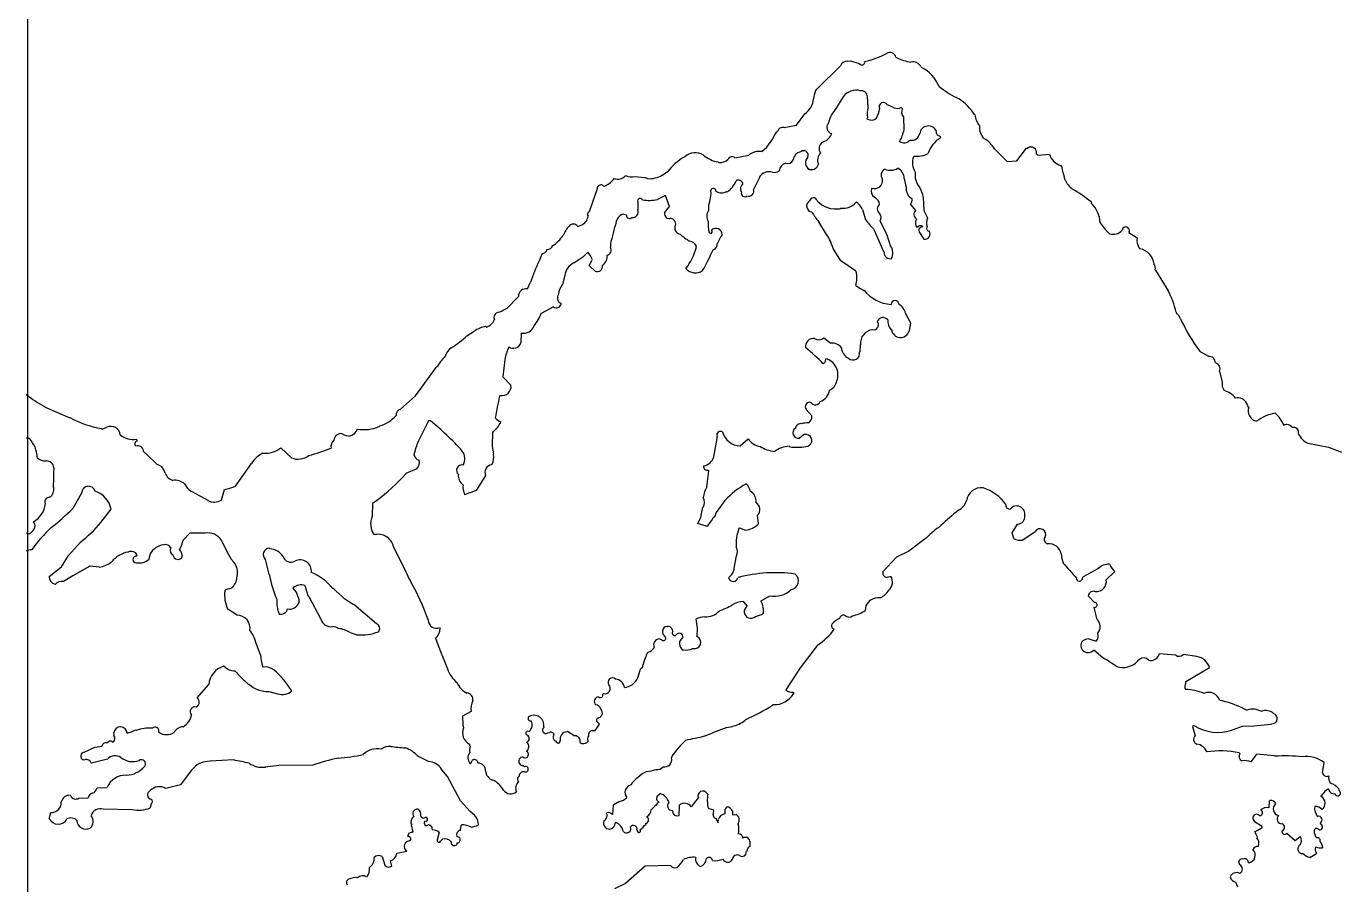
# Model space of a CAD drawing. Extents: x -202 to 608, y -413 to 413.
# Drawn here: x 203.1 to 406.9, y -279.3 to -146.1 of the extents above; entities that cross this region are included whole.
import ezdxf

# ---------------------------------------------------------------- set-up
doc = ezdxf.new("R2010")
doc.units = 0
doc.layers.get('0').update_dxf_attribs({"linetype": 'CONTINUOUS'})

msp = doc.modelspace()

# ---------------------------------------------------------------- linework, layer by layer
at = {"color": 7, "linetype": 'CONTINUOUS'}
for p, q in [((203.25, 407.5), (203.25, -407.5)), ((337.95, -150.85), (338.05, -150.94)), ((325.71, -155.79), (329.36, -152.23)), ((330.43, -151.47), (330.87, -151.43)), ((330.87, -151.43), (332.22, -151.87)), ((332.22, -151.87), (332.45, -152.02)), ((341.83, -152.37), (341.93, -152.47)), ((325.48, -156.08), (325.71, -155.79)), ((329.77, -157.02), (328.49, -159.07)), ((333.65, -158.64), (333.51, -157.01)), ((337.68, -158.72), (336.62, -158.27)), ((338.94, -158.88), (338.74, -158.69)), ((338.87, -159.53), (338.94, -158.88)), ((347.35, -157.13), (347.73, -157.34)), ((322.51, -161.44), (323.8, -159.67)), ((333.41, -160.37), (333.51, -160.27)), ((333.51, -160.47), (333.41, -160.37)), ((338.97, -159.85), (338.87, -159.53)), ((339.16, -160.12), (338.97, -159.85)), ((339.22, -162.13), (339.16, -160.12)), ((350.09, -159.73), (350.18, -159.82)), ((320.6, -161.78), (322.51, -161.44)), ((327.4, -161.3), (327.3, -161.4)), ((344.24, -162.68), (344.21, -162.38)), ((344.38, -162.95), (344.24, -162.68)), ((344.91, -163.22), (344.38, -162.95)), ((317.15, -165.52), (317.9, -164.82)), ((317.9, -164.82), (318.83, -163.55)), ((344.81, -163.42), (344.91, -163.22)), ((353.21, -165.11), (355.18, -167.07)), ((356.71, -166.93), (358.19, -164.97)), ((358.19, -164.97), (358.29, -164.97)), ((358.29, -164.97), (358.38, -164.97)), ((310.39, -167.14), (310.49, -167.23)), ((312.96, -166.49), (315.15, -166.05)), ((340.67, -166.31), (340.77, -166.21)), ((342.87, -165.87), (342.96, -165.77)), ((355.18, -167.07), (356.71, -166.93)), ((359.75, -165.89), (359.85, -165.98)), ((359.85, -165.98), (359.95, -166.08)), ((359.95, -166.08), (361.76, -165.93)), ((301.96, -169.04), (302.37, -168.7)), ((302.37, -168.7), (302.47, -168.7)), ((324.61, -168.29), (324.52, -168.29)), ((363.54, -167.7), (363.64, -167.8)), ((295.96, -169.26), (296.06, -169.26)), ((297.4, -169.41), (299.04, -169.56)), ((299.04, -169.56), (299.39, -169.68)), ((299.39, -169.68), (299.75, -169.73)), ((316.78, -169.55), (315.87, -171.4)), ((316.78, -169.46), (316.78, -169.55)), ((339.23, -169.71), (339.46, -170.95)), ((339.46, -170.95), (339.56, -171.04)), ((364.08, -169.8), (364.17, -169.89)), ((302.18, -172.35), (300.95, -172.96)), ((302.81, -174.06), (302.18, -172.35)), ((311.76, -171.8), (311.66, -171.71)), ((342.34, -174.71), (342.19, -172.6)), ((296.13, -175.39), (295.55, -175.22)), ((297.89, -173.33), (297.93, -174.58)), ((302.07, -175.04), (302.81, -174.06)), ((329.29, -174.39), (329.38, -174.29)), ((332.74, -174.49), (333.17, -175.92)), ((335.41, -173.75), (335.36, -173.4)), ((340.2, -173.71), (341, -174.65)), ((342.85, -175.75), (342.34, -174.71)), ((368.2, -173.33), (368.21, -173.52)), ((288.6, -177.13), (289.13, -176.93)), ((327.19, -178.38), (325.99, -176.4)), ((333.17, -175.92), (333.17, -176.01)), ((335.48, -176.33), (335.48, -176.24)), ((341.13, -175.99), (341.13, -176.08)), ((342.85, -175.85), (342.85, -175.75)), ((334.46, -177.51), (334.56, -177.7)), ((334.56, -177.7), (335.99, -181.02)), ((341.47, -177.9), (342.27, -179.12)), ((374.08, -178.06), (375.35, -178.89)), ((282.7, -182.38), (283.06, -181.41)), ((283.06, -181.41), (283.05, -181.31)), ((290.15, -181.12), (289.4, -181.91)), ((306.91, -180.28), (307, -180.18)), ((307.01, -180.37), (306.91, -180.28)), ((310.34, -179.61), (310.25, -179.71)), ((329.41, -182.45), (328.21, -180.56)), ((335.99, -181.02), (336.09, -181.11)), ((375.69, -180.51), (375.78, -180.61)), ((282.61, -182.47), (282.7, -182.38)), ((289.4, -181.91), (287.99, -182.81)), ((290.39, -183.22), (290.85, -182.35)), ((290.49, -183.31), (290.39, -183.22)), ((291.28, -184.06), (290.49, -183.31)), ((331.66, -184.02), (329.41, -182.45)), ((286.6, -184.76), (286.25, -186.12)), ((331.76, -184.11), (331.66, -184.02)), ((378.18, -183.9), (380.18, -187.11)), ((280.81, -186.84), (281.26, -185.77)), ((277.63, -189.8), (279.4, -188.03)), ((284.81, -189.61), (282.92, -190.62)), ((340.23, -192.13), (339.42, -190.61)), ((381.42, -190.43), (381.43, -190.52)), ((271.41, -194.1), (272.54, -193.4)), ((274.35, -192.68), (274.44, -192.77)), ((337.18, -193.17), (337.28, -193.17)), ((339.97, -193.38), (340.07, -193.28)), ((340.07, -193.28), (340.23, -192.13)), ((279.84, -193.68), (279.79, -195.21)), ((326.76, -194.41), (327.84, -195.25)), ((332.39, -196.56), (332.45, -195.5)), ((327.04, -197.67), (326.98, -198.11)), ((332.29, -196.66), (332.39, -196.56)), ((385.04, -196.47), (386.41, -197.29)), ((263.42, -203.43), (266.65, -199.02)), ((277.27, -197.77), (276.96, -200.47)), ((326.86, -198.3), (326.68, -198.44)), ((326.98, -198.11), (326.86, -198.3)), ((388.1, -199.65), (388.53, -201.27)), ((276.96, -200.47), (278.24, -201.78)), ((261.08, -205.51), (263.42, -203.43)), ((276.56, -203.36), (276.46, -203.46)), ((205.91, -205.09), (206.01, -205.18)), ((206.01, -205.18), (209.8, -206.81)), ((324.89, -206.55), (324, -205.52)), ((265.44, -207.31), (263.9, -210.42)), ((265.73, -207.3), (265.44, -207.31)), ((214.73, -208.49), (214.83, -208.59)), ((214.83, -208.59), (215.19, -208.42)), ((215.19, -208.42), (215.57, -208.29)), ((257.79, -208.18), (257.89, -208.09)), ((275.37, -209.05), (275.33, -211.26)), ((310.21, -209.8), (310.2, -209.73)), ((310.21, -209.87), (310.21, -209.8)), ((310.21, -209.95), (310.21, -209.87)), ((310.21, -210.02), (310.21, -209.95)), ((323.25, -209.76), (322.98, -209.97)), ((242.54, -211.48), (244.21, -213.06)), ((309.72, -212.91), (310.21, -210.02)), ((313.79, -211.17), (315.01, -210.08)), ((321.37, -211.25), (321.47, -211.34)), ((401.83, -210.78), (405.01, -211.37)), ((405.01, -211.37), (407.05, -212.17)), ((221.26, -212.06), (221.77, -212.55)), ((221.77, -212.55), (222.29, -213.04)), ((222.29, -213.04), (222.81, -213.53)), ((222.81, -213.53), (223.33, -214.02)), ((223.33, -214.02), (223.7, -214.2)), ((235.5, -217.42), (238, -213.9)), ((275.31, -214.04), (275.22, -214.14)), ((223.7, -214.2), (224.04, -214.4)), ((261.93, -215.55), (261.43, -216.09)), ((263.63, -214.74), (261.92, -215.46)), ((261.92, -215.46), (261.93, -215.55)), ((274.31, -215.79), (272.83, -218.13)), ((308.59, -217.54), (308.91, -215.04)), ((308.91, -215.04), (308.81, -214.95)), ((207.31, -217.62), (207.31, -216.88)), ((233.36, -219.59), (233.79, -217.95)), ((206.04, -220.15), (205.94, -220.05)), ((211.65, -218.55), (210.28, -220.89)), ((256.77, -220.11), (256.73, -222.12)), ((272.83, -218.13), (271.03, -218.76)), ((311.43, -219.67), (310.05, -221.53)), ((214.65, -223.08), (216.23, -221.02)), ((307.67, -222.27), (308.01, -220.72)), ((309.98, -221.77), (309.88, -222)), ((310.05, -221.53), (309.98, -221.77)), ((316.62, -223.27), (316.48, -221.93)), ((307.22, -223.24), (307.67, -222.27)), ((308.67, -223.68), (307.22, -223.24)), ((313.57, -224.03), (313.66, -223.93)), ((313.66, -223.93), (314.63, -224.28)), ((355.98, -224.69), (356.81, -223.33)), ((356.81, -223.33), (356.9, -223.32)), ((203.07, -224.66), (203.51, -224.82)), ((203.51, -224.82), (203.72, -224.72)), ((203.72, -224.72), (204.15, -224.31)), ((209.61, -228.2), (211.47, -226.14)), ((228.41, -224.72), (227.39, -225.8)), ((230.81, -224.75), (228.41, -224.72)), ((342.67, -225.44), (339.94, -227.53)), ((356.2, -225.55), (355.98, -224.69)), ((359.52, -224.5), (357.64, -225.8)), ((208.51, -229.96), (209.61, -228.2)), ((218.9, -227.66), (218.81, -227.66)), ((220.17, -228.3), (220.26, -228.2)), ((222.27, -227.95), (222, -228.92)), ((240.85, -227.16), (240.75, -227.07)), ((260.03, -226.83), (261.95, -230.71)), ((312.87, -230.18), (313.2, -228.26)), ((339.94, -227.53), (338.05, -228.44)), ((206.63, -231.45), (208.51, -229.96)), ((212.92, -229.84), (210.27, -231.35)), ((214.36, -229.99), (212.92, -229.84)), ((222, -228.92), (221.91, -228.92)), ((235.27, -229.25), (234.85, -228.76)), ((240.13, -228.81), (240.67, -231.1)), ((338.05, -228.44), (335.91, -230.71)), ((369.27, -230.28), (367, -231.49)), ((210.27, -231.35), (208.86, -232.25)), ((235.66, -232.07), (235.79, -231.42)), ((240.67, -231.1), (240.77, -231.19)), ((240.77, -231.19), (240.77, -231.28)), ((336.98, -231.44), (337.08, -231.44)), ((337.08, -231.44), (337.17, -231.44)), ((370.57, -231.97), (371.87, -230.69)), ((244.47, -233.29), (244.47, -233.2)), ((246.28, -232.86), (246.71, -234.38)), ((246.71, -234.38), (246.81, -234.48)), ((250.71, -233.32), (250.61, -233.32)), ((251.15, -233.74), (250.71, -233.32)), ((251.59, -234.16), (251.15, -233.74)), ((252.04, -234.57), (251.59, -234.16)), ((246.81, -234.48), (246.91, -234.57)), ((246.91, -234.57), (248.72, -237.97)), ((252.48, -234.99), (252.04, -234.57)), ((253.75, -235.82), (252.48, -234.99)), ((253.85, -235.82), (253.75, -235.82)), ((257.38, -238.79), (253.85, -235.82)), ((314.26, -235.33), (314.85, -236.08)), ((317.04, -235.25), (318.36, -234.45)), ((317.04, -235.35), (317.04, -235.25)), ((333.2, -236.35), (333.19, -236.73)), ((335.54, -234.75), (335.06, -234.78)), ((368.74, -235.47), (367.76, -234.44)), ((368.78, -236.67), (368.67, -236.24)), ((235.76, -237.46), (234.3, -236.54)), ((248.72, -237.97), (248.73, -238.07)), ((307.18, -239.45), (306.95, -238.02)), ((368.88, -237.1), (368.78, -236.67)), ((368.99, -237.53), (368.88, -237.1)), ((369.1, -237.96), (368.99, -237.53)), ((369.1, -238.05), (369.1, -237.96)), ((253.29, -240.15), (254.36, -240.51)), ((267.18, -239.39), (267.28, -239.48)), ((303.76, -240.6), (303.85, -240.5)), ((307.12, -240.8), (307.18, -239.45)), ((239.38, -243.6), (238.66, -241.7)), ((266.55, -241.04), (267.18, -242.84)), ((301.25, -241.12), (301.66, -241.31)), ((302.19, -240.87), (302.03, -240.65)), ((325.76, -242.11), (323.08, -245.64)), ((367.84, -241.15), (369, -241.51)), ((267.18, -242.84), (268.41, -245.78)), ((298.79, -245), (298.97, -244.47)), ((298.97, -244.47), (299.15, -243.94)), ((306.4, -242.64), (306.5, -242.63)), ((370.03, -244.07), (368.61, -242.89)), ((375.69, -244.34), (375.42, -244.59)), ((381.34, -243.66), (378.77, -243.45)), ((384.61, -243.86), (382.49, -243.54)), ((233.68, -245.39), (233.77, -245.38)), ((239.82, -245.51), (239.72, -245.41)), ((297.9, -247.19), (298.25, -246.01)), ((298.25, -246.01), (298.4, -245.75)), ((298.4, -245.75), (298.61, -245.53)), ((298.61, -245.53), (298.79, -245)), ((323.08, -245.64), (320.87, -249.05)), ((382.89, -247.75), (386.58, -245.58)), ((229.59, -250.29), (231.36, -248.23)), ((237.49, -248.16), (237.59, -248.16)), ((382.89, -247.84), (382.89, -247.75)), ((382.89, -247.94), (382.89, -247.84)), ((240.69, -249.32), (242.04, -249.67)), ((292.49, -249.73), (292.59, -249.63)), ((322.03, -249.4), (322.03, -249.5)), ((322.03, -249.5), (322.03, -249.6)), ((229.44, -251.74), (229.53, -251.64)), ((272.04, -252.4), (270.72, -253.11)), ((318.91, -251.31), (318.82, -251.41)), ((392.31, -252.19), (391.71, -251.9)), ((392.41, -252.19), (392.31, -252.19)), ((283.33, -254.78), (283.33, -254.87)), ((291.54, -253.67), (291.64, -253.4)), ((291.57, -253.95), (291.54, -253.67)), ((291.95, -254.35), (291.57, -253.95)), ((291.66, -254.86), (291.95, -254.35)), ((390, -255.32), (391.71, -254.7)), ((391.71, -254.7), (393.44, -254.65)), ((393.44, -254.65), (396.12, -254.39)), ((396.12, -254.39), (396.21, -254.29)), ((216.61, -256.11), (216.7, -256.02)), ((216.7, -256.02), (216.66, -255.71)), ((220.04, -255.25), (220.14, -255.35)), ((283.93, -255.72), (284.19, -255.66)), ((286.9, -255.54), (286.99, -255.44)), ((286.99, -255.44), (288.16, -256.18)), ((290.82, -255.33), (291.3, -255.33)), ((291.3, -255.33), (291.66, -254.86)), ((308.4, -256.2), (308.31, -256.21)), ((212.07, -258.73), (213.68, -257.92)), ((213.68, -257.92), (214.83, -257.79)), ((214.83, -257.79), (214.83, -257.7)), ((271.8, -257.49), (271.8, -257.68)), ((271.8, -257.68), (271.9, -257.77)), ((280.71, -257.24), (280.71, -257.15)), ((288.96, -257.21), (289.24, -257.36)), ((391.25, -258.93), (391.15, -258.84)), ((212.01, -259.98), (211.91, -259.89)), ((213.18, -260.43), (213.08, -260.33)), ((215.65, -259.79), (213.18, -260.43)), ((235.22, -259.92), (231.58, -260.12)), ((242.25, -260.79), (240.14, -261.04)), ((247.52, -260.74), (242.25, -260.79)), ((265.44, -260.15), (263.79, -259.34)), ((271.88, -260.46), (271.97, -260.46)), ((271.97, -260.46), (272.07, -260.36)), ((280.23, -260.9), (280.14, -260.81)), ((280.33, -261), (280.23, -260.9)), ((303.12, -259.51), (303.12, -259.61)), ((396.63, -259.27), (393.84, -259.05)), ((396.73, -259.36), (396.63, -259.27)), ((404.09, -261.94), (404.33, -260.3)), ((228.65, -261.54), (226.98, -263.79)), ((267.49, -261.44), (267.49, -261.35)), ((268.38, -262.47), (267.49, -261.44)), ((270.4, -266.25), (268.38, -262.47)), ((214.05, -264.24), (215.58, -264.2)), ((226.98, -263.79), (224.7, -264.33)), ((406.66, -264.56), (406.65, -264.46)), ((406.66, -264.65), (406.66, -264.56)), ((209.86, -265.41), (209.96, -265.5)), ((211.21, -265.85), (212.65, -265.81)), ((222.46, -266.7), (222.29, -267.37)), ((271.89, -267.94), (270.4, -266.25)), ((294.11, -266.95), (293.96, -268.39)), ((295.06, -266.35), (294.11, -266.95)), ((301.03, -265.43), (301.26, -265.22)), ((301.26, -265.22), (301.35, -265.12)), ((304.31, -268.56), (304.38, -266.96)), ((306.21, -267.2), (307.32, -265.82)), ((308.64, -265.12), (308.74, -265.21)), ((395.8, -267.35), (395.86, -266.29)), ((395.86, -266.29), (395.96, -266.19)), ((403.9, -265.59), (403.9, -265.49)), ((206.6, -269.05), (206.86, -268.08)), ((219.51, -267.64), (215, -267.57)), ((272.58, -268.5), (271.89, -267.94)), ((303.25, -267.76), (303.35, -267.85)), ((303.85, -268.59), (304.31, -268.56)), ((308.8, -267.41), (309.67, -267.68)), ((310, -269.01), (310.37, -269.7)), ((312.59, -267.87), (312.57, -268.46)), ((312.57, -268.46), (313.12, -268.37)), ((263.06, -271.15), (262.83, -270.01)), ((265.13, -269.43), (264.83, -269.48)), ((265.42, -269.94), (265.7, -270.03)), ((265.7, -270.03), (265.92, -270.22)), ((265.92, -270.22), (266.02, -270.79)), ((270.43, -270.86), (270.51, -270.09)), ((270.51, -270.09), (270.6, -269.99)), ((294.38, -269.73), (294.48, -269.63)), ((297.77, -270.78), (297.87, -271.05)), ((299.18, -269.88), (299.08, -269.79)), ((310.37, -269.7), (310.43, -269.14)), ((313.47, -269.78), (313.47, -269.88)), ((393.55, -269.52), (393.55, -269.42)), ((394.72, -270.25), (393.55, -269.52)), ((393.6, -271.05), (393.88, -270.9)), ((393.88, -270.9), (394.16, -270.75)), ((394.16, -270.75), (394.45, -270.6)), ((394.45, -270.6), (394.73, -270.44)), ((394.73, -270.35), (394.72, -270.25)), ((394.73, -270.44), (394.73, -270.35)), ((403.83, -269.81), (403.73, -269.72)), ((403.83, -269.91), (403.83, -269.81)), ((267.08, -271.14), (266.81, -272.32)), ((267.29, -272.55), (267.64, -272.21)), ((315.27, -272.51), (315.3, -273.38)), ((393.91, -272), (394, -271.9)), ((398.59, -271.3), (399.87, -272.41)), ((399.87, -272.41), (400.62, -271.82)), ((258.27, -274.93), (258.69, -276.26)), ((260.56, -274.39), (262.08, -274.06)), ((262.08, -274.06), (261.72, -273.63)), ((314.83, -274.06), (314.74, -274.16)), ((400.88, -274.5), (400.98, -274.4)), ((402.14, -275.04), (403.18, -274.43)), ((259.75, -276.42), (259.53, -275.57)), ((299.07, -276.41), (295.98, -279.08)), ((303, -276.3), (299.07, -276.41)), ((392.57, -275.78), (392.67, -275.87)), ((295.98, -279.08), (294.28, -279.9)), ((390.8, -279.28), (390.64, -278.9)), ((390.95, -279.66), (390.8, -279.28))]:
    msp.add_line(p, q, dxfattribs=at)
for centre, radius, start, end in [((328.58, -133.88), 18.24, 284.2713, 295.7189), ((337.04, -151.08), 0.937, 13.9925, 125.5206), ((330.42, -152.59), 1.12, 89.5792, 161.5728), ((332.69, -151.69), 0.41, 234.3762, 18.7367), ((341.89, -142.69), 9.1, 245.0122, 259.7561), ((340.6, -152.98), 1.37, 26.3414, 103.6459), ((339.29, -157.57), 5.75, 22.5553, 62.6758), ((328.85, -157.56), 3.68, 156.1932, 176.4678), ((331.78, -158.47), 2.48, 74.6898, 144.0717), ((332.55, -157.04), 0.965, 1.6836, 96.8885), ((352.17, -146.55), 11.62, 229.3527, 245.5166), ((321.87, -156.97), 3.33, 305.4773, 353.6278), ((336.85, -159.75), 3.38, 160.8087, 188.9001), ((330.67, -158.24), 4.76, 333.9601, 352.2886), ((336.01, -158.59), 0.687, 28.0606, 204.6115), ((338.17, -157.32), 1.49, 250.7628, 292.3463), ((342.65, -164.71), 8.95, 33.8126, 55.3714), ((332.52, -162.42), 5.25, 140.2995, 167.7193), ((334.14, -159.43), 1.21, 238.8784, 311.8685), ((353.42, -159.46), 3.25, 186.2675, 219.3553), ((320.66, -163.89), 1.86, 126.0683, 169.6694), ((320.4, -162.63), 0.877, 76.9464, 163.3927), ((325.7, -161.67), 2.54, 293.3163, 335.5595), ((328.22, -161.76), 0.988, 158.7296, 257.5168), ((332.41, -160.54), 6.99, 330.5952, 346.8616), ((340.39, -162.5), 1.27, 257.9196, 349.2106), ((342.97, -162.89), 1.35, 22.4537, 173.3472), ((353.33, -161.77), 2.44, 174.2202, 225.7716), ((327.15, -165.04), 1.13, 113.5368, 218.5368), ((339.16, -162.82), 1.33, 240.2615, 316.2779), ((347.04, -167.08), 4.29, 121.3052, 162.2077), ((349.92, -166.79), 3.69, 27.1645, 62.4835), ((358.88, -165.7), 0.888, 347.8122, 124.2307), ((310.04, -174.61), 9.61, 120.3469, 141.9942), ((306.8, -168.12), 2.42, 58.0356, 131.9518), ((311.11, -162.56), 4.63, 229.1711, 261.0287), ((310.57, -165.26), 1.97, 267.3848, 312.602), ((312.51, -166.96), 0.65, 46.3809, 157.3528), ((316.74, -167.98), 2.5, 80.5103, 129.3938), ((321.16, -166.51), 0.882, 249.1938, 339.1689), ((323.52, -167.07), 1.56, 102.1317, 170.9876), ((323.64, -166.08), 0.698, 334.8136, 129.7309), ((325.12, -167.24), 1.21, 134.5039, 240.0377), ((327.32, -166.85), 1.53, 133.6419, 204.4301), ((343.19, -167.25), 2.69, 159.5681, 212.7022), ((341.18, -162.19), 4.04, 264.0689, 294.5841), ((364.37, -165.1), 2.74, 197.7435, 252.2839), ((299.63, -165.44), 4.29, 271.6492, 302.9208), ((318.24, -170.38), 1.73, 72.1239, 147.8585), ((319.02, -167.31), 1.44, 260.0871, 303.6607), ((321.18, -168.66), 1.37, 104.2587, 173.8392), ((324.83, -167.16), 1.15, 259.0229, 343.582), ((336.63, -169.16), 0.988, 114.4028, 220.6412), ((337.08, -166.21), 2.22, 247.2671, 301.3053), ((337.47, -169.7), 1.76, 359.5654, 64.4899), ((343.99, -169.1), 3.09, 172.5472, 219.2147), ((420.86, -156.32), 58.36, 191.3393, 193.3517), ((292.21, -171.29), 0.602, 65.7796, 180.1756), ((292.71, -170.58), 0.299, 212.3997, 319.1096), ((291.44, -167.65), 3.47, 295.484, 323.9536), ((294.8, -168.27), 1.53, 248.6923, 319.4936), ((297, -166.97), 2.47, 247.4938, 279.3661), ((309.64, -168.7), 3.76, 304.3569, 339.1541), ((313.5, -170.69), 0.742, 15.7798, 118.4618), ((314.96, -171.32), 1.12, 131.5758, 207.3503), ((335.25, -171.65), 1.15, 156.3669, 236.6224), ((334.61, -169.98), 1.28, 250.8101, 8.0636), ((341.25, -171.31), 1.72, 170.9999, 242.8193), ((338.19, -173.24), 4.04, 9.0408, 32.6129), ((367.61, -168.33), 3.78, 204.5093, 232.8158), ((390.74, -207.76), 105.63, 159.8051, 161.8626), ((298.28, -173.2), 0.41, 25.481, 198.7362), ((299.62, -166.14), 6.95, 262.0286, 281.0963), ((311.8, -174.34), 2.95, 156.536, 186.2706), ((305.29, -171.99), 3.98, 342.9123, 6.0437), ((309.64, -171.63), 0.395, 356.8093, 171.4478), ((310.89, -170.43), 1.5, 235.1123, 301.2758), ((314.5, -171.97), 0.547, 166.2979, 309.448), ((315.12, -171.65), 0.79, 249.3962, 18.2761), ((325.01, -173.98), 0.922, 119.4634, 262.5851), ((325.13, -173.27), 0.585, 11.942, 171.1757), ((328.68, -170.35), 4.08, 223.1582, 278.5147), ((333.76, -174.19), 1.79, 26.3658, 61.6838), ((338.74, -172.79), 1.73, 327.8738, 358.3831), ((354.78, -189.58), 21.07, 50.4381, 59.958), ((290.48, -175.27), 0.407, 106.5976, 224.6218), ((296.44, -177.01), 2, 116.4187, 176.2673), ((297.08, -174.86), 0.894, 264.8394, 18.668), ((302.8, -175.17), 0.745, 169.5585, 289.5881), ((310.28, -175.57), 1.68, 147.4267, 209.3352), ((334.27, -169.21), 10.97, 211.2001, 220.9358), ((329.74, -171.72), 2.6, 262.0665, 320.6551), ((330.74, -175.26), 2.14, 20.929, 61.8072), ((335.91, -174.45), 0.864, 125.2527, 237.8744), ((334.84, -175.73), 0.816, 321.3392, 41.7885), ((341.57, -175.27), 0.843, 132.7007, 238.5899), ((365.09, -176.84), 4.55, 3.6062, 46.773), ((290.65, -180.22), 4.63, 137.1138, 158.623), ((287.9, -177.61), 0.843, 34.5284, 140.4275), ((288.53, -175.37), 1.67, 291.3097, 353.7105), ((302.63, -179.84), 8.71, 160.1361, 171.9408), ((296.64, -175.4), 0.507, 179.1053, 316.0847), ((302.91, -176.74), 0.875, 328.2429, 81.2845), ((304.6, -177.39), 0.956, 168.9027, 261.5893), ((318.18, -176.54), 9.37, 179.0995, 188.9514), ((343.76, -168.22), 13.15, 216.3466, 224.9654), ((320.66, -184.99), 17.16, 16.4501, 30.2751), ((341.87, -176.63), 0.925, 143.4563, 228.4465), ((341.73, -177.53), 0.508, 39.2074, 156.5814), ((342.12, -177.86), 0.655, 90.1542, 182.9617), ((344.33, -176.58), 1.65, 153.4175, 201.532), ((343.08, -177.46), 0.396, 137.5866, 271.9538), ((378.1, -171), 10.13, 213.2378, 225.6332), ((373.58, -177.79), 0.57, 331.6618, 171.4965), ((281.13, -174.89), 6.35, 304.6741, 324.9798), ((297.86, -180.26), 4.19, 156.8421, 181.2212), ((313.73, -167.59), 14.19, 229.1799, 236.6238), ((309.19, -177.94), 0.265, 191.4489, 57.4267), ((310.02, -178.39), 0.963, 357.0208, 135.7019), ((315.33, -181.58), 5.37, 144.1742, 158.4366), ((321.63, -182.31), 6.8, 14.8789, 35.2372), ((342.4, -178.3), 0.83, 260.8448, 32.8903), ((371.65, -176.61), 1.75, 248.795, 321.1111), ((377.68, -179.26), 2.36, 171.0213, 212.1242), ((283.16, -180.67), 0.648, 260.6911, 356.1685), ((283.82, -179.71), 1.01, 268.8438, 336.2058), ((287.33, -183.55), 3.73, 18.9117, 40.8127), ((292.88, -180.76), 0.894, 286.6, 26.9739), ((297.3, -177.62), 10.09, 323.1323, 344.1977), ((305.87, -180.68), 1.24, 23.773, 87.2956), ((245.89, -150.27), 70.64, 331.4889, 334.4122), ((309.17, -179.79), 1.08, 293.6955, 4.4801), ((337.08, -181.16), 0.991, 177.1056, 281.0026), ((335.22, -181.28), 2.22, 337.2802, 31.292), ((375.23, -183.31), 2.76, 7.5026, 78.3191), ((315.36, -197.8), 36.16, 154.9313, 160.5788), ((288.94, -184.95), 2.35, 113.9668, 175.4171), ((291.65, -183.36), 0.787, 242.3892, 14.4639), ((291.62, -181.85), 1.53, 300.9439, 9.053), ((376.8, -183.71), 1.38, 352.1947, 33.5408), ((306.85, -182.31), 2.02, 222.7396, 303.5303), ((327.52, -185.14), 4.36, 344.4037, 13.7381), ((280.56, -187.98), 1.17, 78.0941, 182.3466), ((288.25, -187.83), 2.63, 139.3781, 176.4888), ((337.67, -177.49), 10.65, 236.013, 243.8959), ((337.61, -183.31), 5.94, 218.9704, 265.8166), ((361.28, -196.06), 20.91, 15.6207, 25.3512), ((285.27, -188.96), 0.793, 235.2829, 349.9158), ((286.34, -188.23), 0.913, 141.858, 251.1299), ((337.8, -189.27), 0.625, 5.9497, 177.1664), ((337.36, -191.01), 2.09, 10.8181, 59.6797), ((273.68, -190.77), 2.14, 290.8805, 337.6568), ((276.5, -191.27), 0.898, 122.9254, 200.2365), ((274.32, -184.53), 6.23, 285.8003, 302.0793), ((276.27, -188.15), 7.1, 321.5312, 339.6616), ((335.92, -192.22), 0.94, 37.4392, 159.1047), ((378.81, -193.02), 3.62, 25.1407, 43.6381), ((407.76, -179.62), 28.28, 204.8065, 216.568), ((274.89, -196.64), 4, 97.7527, 125.8139), ((280.17, -191.93), 1.78, 259.398, 339.0145), ((334.57, -195.27), 2.13, 97.1819, 186.3226), ((334.47, -192.4), 0.768, 257.5854, 42.3237), ((338.68, -191.81), 2.02, 175.4996, 222.3287), ((338.65, -193), 1.38, 186.7546, 344.1319), ((262.03, -184.27), 13.59, 300.717, 313.6814), ((278.59, -194.78), 1.27, 236.3265, 340.1938), ((325.12, -195.73), 1.2, 79.8213, 189.349), ((325.96, -193.53), 1.19, 238.1487, 312.602), ((328.02, -197.08), 1.84, 37.0629, 95.6577), ((280.76, -208.71), 17.11, 137.9917, 145.5182), ((270.4, -197.95), 2.46, 125.7476, 163.7428), ((288.4, -200.27), 11.41, 157.1646, 167.3791), ((301.33, -223.44), 35.6, 44.6005, 50.6051), ((326.42, -200.12), 2.53, 337.9885, 75.6881), ((331.32, -195.89), 1.83, 182.3555, 246.5786), ((331.31, -196.87), 1, 223.824, 12.4309), ((386.5, -198.28), 0.99, 357.6597, 95.4583), ((387.3, -199.21), 0.913, 331.6264, 77.8913), ((276.86, -202), 1.39, 257.2247, 9.1681), ((326.9, -200.81), 1.89, 293.729, 352.0743), ((390.25, -201.55), 1.74, 170.4802, 216.8435), ((217.39, -184.38), 23.67, 232.7835, 241.0091), ((409.63, -231.86), 136.16, 167.9615, 169.41), ((325.56, -202.28), 2.11, 286.8387, 353.0176), ((387.93, -205.84), 3.37, 37.2999, 74.1495), ((391, -205.23), 1.48, 25.1287, 105.2477), ((261.28, -206.34), 0.856, 103.459, 189.6675), ((324.57, -205.12), 0.699, 76.7207, 214.3544), ((325.42, -203.99), 0.816, 213.2766, 337.4697), ((393.21, -204.5), 0.874, 186.4151, 231.0214), ((394.17, -205.76), 1.62, 158.9255, 259.3039), ((217.52, -192.28), 16.45, 242.001, 260.2557), ((256.52, -203.1), 5.16, 285.2729, 319.1529), ((239.8, -239.55), 41.39, 41.763, 51.2045), ((273.12, -205.86), 3.9, 305.2389, 335.5103), ((277.52, -205.39), 2.26, 219.6627, 247.71), ((323.15, -208.53), 0.802, 79.7065, 173.393), ((324.19, -210.83), 3.21, 87.2704, 106.2358), ((323.87, -206.7), 1.03, 297.4208, 8.4652), ((397.93, -212.83), 6.81, 100.2162, 126.5079), ((394, -209.6), 4.41, 21.1505, 51.9499), ((398.58, -208.75), 0.878, 26.5197, 122.3908), ((216.16, -209.65), 1.49, 6.9017, 113.4952), ((219.68, -206.98), 3.22, 230.5588, 278.3583), ((251.9, -210.45), 1.16, 81.7617, 172.4308), ((253.41, -206.91), 2.75, 240.7174, 268.1925), ((252.7, -207.89), 1.87, 289.3658, 338.7731), ((255.48, -202.7), 5.96, 260.0352, 292.8859), ((310.73, -209.5), 0.568, 55.3705, 203.4932), ((313.78, -208.35), 2.81, 194.011, 270.3113), ((322.8, -209.15), 0.839, 122.5242, 282.529), ((323.97, -210.35), 0.929, 269.58, 140.799), ((399.63, -209.07), 0.758, 343.1357, 109.9913), ((403.33, -207.82), 3.33, 206.2781, 243.1465), ((203.21, -210.75), 0.783, 64.2144, 100.6838), ((200.2, -213.18), 4.58, 2.3812, 43.0624), ((220.3, -210.87), 0.417, 95.9371, 239.1027), ((220.37, -212.06), 0.883, 0.1863, 109.1946), ((219.92, -210.42), 0.34, 353.4739, 46.5325), ((240.15, -208.61), 3.73, 264.2222, 309.7438), ((236.83, -176.97), 37.12, 285.7111, 291.3225), ((251.75, -211.33), 1.43, 134.0009, 188.8668), ((272.15, -214.26), 9.11, 155.0165, 169.7496), ((269.27, -213.17), 1.83, 327.1759, 40.1069), ((333.49, -203.63), 58.65, 187.4742, 188.6767), ((317.33, -208.51), 2.8, 213.9792, 260.3773), ((319.99, -206.1), 6.04, 238.8835, 261.4967), ((321.58, -215.37), 4.12, 92.8848, 127.1058), ((322.5, -203.25), 8.16, 262.7667, 280.3499), ((205.98, -211.95), 1.59, 220.9615, 275.7622), ((206.19, -214.69), 1.17, 5.4724, 92.3433), ((241.67, -216.24), 4.35, 115.7769, 147.547), ((245.2, -210.34), 2.9, 249.8988, 305.4542), ((264.28, -212.28), 1.15, 198.4805, 254.6441), ((262.79, -213.8), 1.26, 311.9234, 19.3037), ((273.21, -212.98), 2.35, 333.3873, 12.5333), ((307.8, -212.32), 2, 279.1524, 342.9171), ((218.62, -215.92), 11.35, 173.2234, 184.8385), ((221.94, -216.26), 2.8, 17.4158, 41.5146), ((226.24, -214.88), 1.72, 198.3267, 254.7982), ((270.65, -214.99), 0.847, 79.3795, 227.6101), ((271.83, -215.81), 1.76, 173.9394, 233.9315), ((275.34, -215.28), 1.15, 96.0833, 206.1174), ((308.65, -214.42), 0.547, 166.3061, 286.8042), ((205.86, -217.93), 1.49, 303.6686, 12.1945), ((212.72, -218.52), 1.07, 17.0058, 181.6458), ((226.1, -218.93), 2.41, 50.6834, 97.3837), ((230.3, -215.81), 2.96, 205.152, 234.3044), ((232.1, -209.4), 8.71, 281.1855, 292.9865), ((236.08, -191.42), 35.37, 305.8148, 315.7885), ((273.97, -217.53), 3.18, 174.6414, 202.736), ((311.62, -219.43), 3.56, 148.0873, 176.1505), ((320.43, -227.74), 12.09, 118.2096, 138.1256), ((313.67, -218.38), 1.67, 5.4192, 50.8279), ((351.17, -220), 2.31, 82.5388, 172.4911), ((349.45, -224.16), 6.76, 34.8076, 72.5643), ((202.28, -219.72), 3.78, 300.407, 353.5335), ((206.69, -219.93), 0.765, 90.9717, 188.8871), ((212.63, -221.69), 3.65, 10.5497, 72.1839), ((159.34, -349.47), 148.41, 61.0171, 62.1883), ((232.25, -217.83), 2.08, 241.0541, 302.0691), ((306.92, -219.92), 1.35, 323.4023, 32.5735), ((314.54, -219.75), 1.72, 350.9719, 62.8385), ((315.64, -221.07), 1.21, 314.5107, 60.0381), ((346.42, -218.88), 2.6, 297.8204, 341.5486), ((186.5, -197.3), 33.5, 307.5201, 315.2115), ((259.38, -223.32), 2.91, 155.6294, 215.1194), ((334.18, -240.78), 30.71, 142.2973, 146.1602), ((370.96, -250.58), 37.53, 128.4172, 133.9295), ((355.53, -220.44), 0.547, 166.3065, 286.8189), ((356.66, -221.79), 1.28, 348.3973, 139.6144), ((356.78, -222.18), 1.15, 276.2061, 6.4351), ((224.33, -241.95), 25.12, 133.9315, 144.3179), ((203.44, -223.62), 0.988, 315.6506, 40.6489), ((197.25, -208.19), 22.9, 308.3912, 319.4474), ((320.72, -226.49), 7.57, 160.9866, 183.2088), ((314.21, -221.01), 3.3, 277.279, 316.7707), ((362.12, -246.4), 28.6, 126.9845, 132.8677), ((360.3, -224.92), 0.88, 333.2339, 151.1669), ((223.25, -225.1), 4.2, 329.1277, 350.3828), ((231.31, -227.05), 2.35, 30.4139, 102.1336), ((254.7, -216.55), 23.3, 203.5416, 211.6039), ((257.62, -227.38), 2.47, 12.9214, 104.5416), ((357.25, -223.75), 2.09, 239.6952, 280.802), ((361.59, -225.72), 0.652, 142.0883, 261.0084), ((204.03, -229.36), 2.06, 92.8995, 117.8617), ((219.72, -232), 4.43, 101.8465, 140.2832), ((219.36, -228.5), 0.95, 18.1655, 118.5654), ((220.11, -228.8), 0.507, 83.7055, 246.0173), ((224.7, -229.33), 2.8, 97.4706, 150.5892), ((224.63, -227.53), 1.02, 31.25, 106.626), ((226.2, -227.42), 0.814, 148.8156, 242.3862), ((226.58, -228.03), 0.773, 188.6861, 331.8113), ((225.21, -228.5), 2.06, 2.8957, 37.105), ((240.83, -228.08), 1.02, 94.5387, 226.0821), ((240.68, -229.8), 2.65, 33.245, 86.3554), ((312.11, -227.61), 1.27, 329.6796, 33.4377), ((361.63, -228.32), 1.96, 11.2843, 93.8555), ((368.33, -227.6), 4.79, 184.062, 201.6808), ((213.87, -226.12), 3.9, 277.2045, 308.5824), ((220.57, -227.12), 2.24, 252.6936, 306.6868), ((233.33, -230.86), 2.52, 347.2596, 39.6373), ((244.11, -227.95), 1.28, 198.0208, 299.4302), ((245.55, -230.61), 1.74, 353.0968, 117.7128), ((310.8, -229.9), 2.09, 303.4208, 352.327), ((521.45, -91.6), 209.31, 221.1623, 222.0192), ((370.96, -231.88), 2.33, 87.1682, 136.407), ((375.08, -227.57), 4.47, 206.3462, 224.1577), ((207.8, -231.53), 1.17, 175.8351, 256.6801), ((208.56, -233.63), 1.41, 77.7545, 137.2551), ((233.9, -231.69), 1.8, 288.6597, 347.5581), ((255.63, -228.69), 15.08, 189.9114, 204.7108), ((243.77, -238.97), 8.87, 39.5392, 66.674), ((269.49, -228.02), 8, 199.6659, 210.5225), ((228.78, -251.22), 38.86, 19.4389, 29.5082), ((312.71, -231.41), 0.797, 197.272, 345.8508), ((319.24, -253.89), 23.02, 82.3747, 104.4816), ((321.48, -232.16), 1.35, 278.7746, 53.0656), ((336.58, -230.87), 0.696, 166.0845, 304.9854), ((335.7, -232.3), 1.71, 312.3308, 30.1814), ((366.39, -231.77), 0.437, 172.7477, 342.1408), ((367.35, -231.92), 0.551, 129.5139, 178.375), ((368.97, -232.2), 1.61, 267.6721, 8.4283), ((239.45, -234.24), 5.64, 174.2603, 204.0515), ((234.43, -234.15), 0.76, 86.7433, 141.6636), ((245.67, -234.62), 1.86, 70.8645, 130.2042), ((242.83, -235.05), 2.41, 12.7673, 46.9607), ((319.12, -230.82), 3.7, 258.0843, 313.8771), ((334.3, -232.06), 2.96, 294.758, 329.5667), ((368.58, -234.59), 0.834, 66.9676, 170.1793), ((246.69, -235.44), 4.78, 174.6509, 202.7219), ((243.91, -234.97), 1.55, 258.3761, 340.3394), ((244.26, -235.21), 1.15, 345.9991, 36.6876), ((307.57, -227.68), 9.57, 288.1851, 301.3325), ((314.43, -238.92), 3.6, 92.6841, 121.4854), ((315.44, -236.92), 1.03, 124.7769, 313.154), ((314.49, -236.76), 2.92, 352.1045, 28.9669), ((335.14, -236.77), 1.99, 92.2785, 167.8036), ((368.76, -235.86), 0.39, 256.7336, 92.1398), ((235.78, -239.46), 2, 350.0311, 90.4112), ((242.5, -236.16), 1.15, 259.0266, 343.585), ((250.31, -237.6), 1.65, 196.361, 279.8659), ((266.66, -238.26), 1.24, 181.2443, 294.4984), ((308.79, -242.71), 5.04, 95.8302, 111.4709), ((308.58, -235.16), 2.55, 263.2762, 320.9614), ((315.39, -234.12), 3.63, 281.9906, 303.2044), ((330.33, -240.79), 3.02, 112.0081, 138.4875), ((329.82, -238.08), 0.632, 69.2745, 171.9661), ((330.66, -236.94), 0.817, 221.8065, 311.787), ((330.14, -232.16), 5.49, 281.1032, 303.7297), ((367.98, -239.24), 1.63, 321.4604, 46.6458), ((234.48, -242.55), 4.27, 11.5222, 40.0501), ((250.62, -240.56), 1.33, 50.9457, 90.8151), ((251.13, -243.52), 4, 57.3002, 85.3728), ((254.96, -232.74), 7.79, 265.5592, 290.6023), ((257.12, -239.52), 0.774, 318.7919, 70.3095), ((265.07, -239.4), 2.21, 312.1681, 357.8255), ((302.54, -240), 0.82, 4.2894, 231.9672), ((303.64, -240.22), 0.399, 135.3651, 287.2506), ((304.33, -240.86), 0.596, 350.9194, 143.3192), ((320.64, -234.05), 9.55, 302.4564, 324.1885), ((328.51, -239.11), 0.547, 143.6957, 256.2973), ((367.88, -240.63), 1.43, 322.0155, 15.1148), ((298.93, -241.45), 1.85, 288.1232, 324.9798), ((301.34, -242.09), 0.981, 95.0305, 205.2664), ((301.9, -241.06), 0.347, 226.0179, 34.4524), ((305.45, -241.9), 1.09, 119.6291, 243.4929), ((306.68, -241.67), 0.979, 258.974, 63.6987), ((367.75, -242.14), 1.14, 155.7221, 318.4726), ((367.84, -242.67), 1.52, 89.9548, 138.4156), ((247.15, -243.09), 7.78, 183.7309, 197.3374), ((300.32, -244.07), 1.18, 133.2912, 173.6778), ((305.28, -240.24), 2.64, 263.2133, 295.0954), ((360.02, -262.01), 20.54, 53.7125, 60.8373), ((373.09, -242.35), 3.23, 253.535, 316.0666), ((376.36, -245.14), 1.04, 41.4248, 130.0612), ((377.46, -243.14), 1.35, 256.3297, 346.8768), ((381.85, -243.03), 0.816, 231.3264, 321.3194), ((384.1, -246.45), 2.64, 19.3751, 78.8351), ((234.63, -248.53), 3.28, 106.8179, 174.7752), ((235.39, -243.92), 2.19, 222.0229, 270.6994), ((258.02, -225.4), 30.65, 222.5017, 227.9543), ((240.05, -247.95), 2.46, 54.9469, 95.4008), ((233.12, -255.81), 12.92, 30.6503, 49.7913), ((272.65, -244.45), 4.45, 197.4572, 231.8917), ((240.62, -244.79), 4.53, 228.0111, 270.8903), ((272.7, -246.83), 3.01, 201.8284, 244.1297), ((292.8, -248.83), 0.83, 254.9098, 42.7442), ((293.98, -247.88), 0.686, 47.182, 214.5168), ((294.33, -248.89), 1.52, 7.6135, 85.657), ((295.52, -246.09), 2.62, 276.9219, 335.228), ((383.79, -248.53), 1.07, 146.6205, 206.114), ((229.07, -250.94), 0.829, 303.2587, 51.6959), ((242.74, -247.48), 2.29, 252.2229, 310.6266), ((271.33, -250.54), 1.01, 349.1477, 86.5916), ((274.75, -251.99), 2.74, 152.6715, 188.5905), ((291.86, -250.85), 0.718, 92.0237, 229.03), ((292.11, -249.85), 0.398, 225.3491, 17.2595), ((319.18, -248.1), 3.22, 265.2604, 332.3735), ((321.87, -247.85), 1.56, 230.2838, 275.9685), ((382.73, -256.85), 7.85, 67.5863, 89.2684), ((386.44, -251.24), 1.8, 18.4289, 113.41), ((385.4, -264.41), 14.01, 63.2029, 78.6813), ((229.19, -252.4), 0.707, 69.9685, 225.776), ((291.35, -252.23), 0.842, 13.1303, 87.6143), ((291.62, -252.61), 0.792, 271.2006, 45.5235), ((301.48, -223.97), 32.46, 293.9598, 302.2938), ((393.27, -254.7), 2.66, 59.383, 108.8772), ((395.34, -254), 1.74, 46, 114.4998), ((396.28, -253.5), 0.797, 264.6426, 70.4092), ((217.68, -255.83), 1.03, 3.2464, 173.1771), ((227.6, -256.63), 1.88, 95.962, 149.0805), ((226.17, -252.52), 2.56, 298.9676, 351.3864), ((278.97, -253.36), 8.25, 178.2242, 190.9158), ((281.28, -253.49), 0.389, 92.3238, 285.0449), ((280.18, -254.48), 1.35, 309.9721, 26.6709), ((281.83, -254.51), 1.52, 350.0163, 111.907), ((311.2, -249.3), 5.59, 275.3328, 298.2104), ((312.9, -252.05), 2.37, 293.6166, 318.1784), ((384.14, -254.81), 0.215, 65.0192, 154.9704), ((405.55, -249.1), 22.32, 194.5843, 198.4059), ((387.87, -248.8), 6.86, 237.9481, 288.1132), ((216.18, -256.59), 0.638, 294.1523, 48.3584), ((217.34, -250.29), 5.65, 283.969, 298.4646), ((222.15, -260.55), 5.58, 85.144, 111.1398), ((223.04, -255.42), 0.599, 338.9863, 134.1554), ((224.82, -253.69), 2.3, 237.7809, 300.7615), ((272.77, -255.68), 2.05, 158.3426, 241.6549), ((280.86, -255.78), 0.327, 54.4897, 255.4901), ((280.49, -256.6), 0.586, 291.7125, 61.0193), ((283.64, -255.29), 0.519, 126.2553, 304.2376), ((284.43, -256.08), 0.481, 12.2414, 119.0958), ((285.45, -256.38), 0.683, 143.6859, 249.9386), ((287, -256.68), 1.14, 94.9973, 191.8118), ((288.16, -257), 0.826, 345.4583, 89.716), ((290.68, -256.65), 0.594, 133.8396, 215.0569), ((290.97, -256.04), 0.719, 101.7019, 194.6599), ((279.59, -133.81), 125.71, 281.8236, 283.2034), ((331.24, -308.12), 56.72, 110.1298, 113.7466), ((384.89, -256.75), 0.793, 130.9503, 248.423), ((212.11, -259.33), 0.595, 93.3623, 250.8313), ((215.46, -257.92), 0.668, 70.5121, 160.5321), ((216.09, -257.4), 0.421, 31.8834, 165.4869), ((257.51, -261.25), 3.07, 78.9142, 135.0505), ((259.46, -260.16), 2.34, 86.8332, 125.3954), ((264.38, -222.37), 35.77, 262.2985, 265.9194), ((260.03, -262.91), 5.19, 43.5439, 69.5927), ((272.86, -259.62), 1.3, 142.5671, 220.5493), ((275.05, -258.5), 3.23, 166.9326, 185.8051), ((280.43, -259.06), 0.522, 230.9753, 64.7742), ((280.17, -257.89), 0.843, 304.5425, 50.4105), ((285.55, -256.97), 0.339, 189.1516, 10.234), ((289.46, -256.51), 0.881, 255.5599, 326.9098), ((315.28, -267.48), 14.54, 133.086, 146.7692), ((384.5, -259.23), 1.74, 17.9668, 86.9717), ((388.26, -271.67), 13.15, 77.3124, 99.2054), ((212.42, -260.54), 0.69, 17.1255, 126.0322), ((216.85, -260.93), 1.66, 57.0488, 136.4605), ((219.6, -257.27), 2.92, 230.7713, 288.9724), ((218.49, -258.53), 3.76, 271.6327, 321.5229), ((220.95, -260.5), 0.614, 322.8955, 130.2278), ((231.6, -263.89), 3.77, 90.2327, 141.4993), ((222.35, -326.79), 68.09, 77.028, 79.1022), ((239.7, -257.36), 3.71, 236.1091, 276.8755), ((256.04, -284.27), 25.03, 100.6306, 109.9044), ((247.96, -223.15), 36.68, 275.4205, 281.6091), ((265.27, -262.8), 2.65, 33.2378, 86.3647), ((272.59, -260.39), 0.53, 356.0497, 176.6849), ((273.16, -261.57), 1.15, 356.6676, 91.8735), ((280.11, -260.14), 0.671, 90.9392, 272.1686), ((302.06, -259.91), 1.1, 257.0724, 16.0482), ((392.02, -259.33), 0.867, 152.4347, 238.7649), ((392.02, -262.67), 2.64, 68.0108, 99.9206), ((387.95, -255.76), 6.76, 318.5839, 330.8056), ((398.42, -282.63), 23.33, 83.7665, 94.1528), ((401.64, -263.79), 4.4, 52.2746, 98.9552), ((218.48, -265.45), 3.15, 87.8135, 156.7064), ((275.87, -261.55), 1.57, 183.1158, 252.5107), ((279.74, -262.91), 0.508, 116.5393, 233.8877), ((280.18, -262.42), 0.676, 75.4718, 183.4094), ((280.51, -261.37), 0.419, 247.9315, 115.1832), ((302.4, -267.89), 6.92, 117.0926, 143.8804), ((298.91, -256.96), 4.78, 274.0552, 291.6908), ((300.94, -260.34), 1.09, 256.3005, 323.6897), ((404.76, -261.78), 0.686, 193.6529, 296.3372), ((406.89, -262.63), 1.84, 172.5855, 209.4566), ((211.67, -263.37), 2.53, 319.2583, 339.8511), ((222.53, -265.34), 0.692, 108.9741, 262.3213), ((223.72, -266), 1.93, 59.5908, 137.2157), ((274.06, -266.14), 3.37, 26.5408, 66.582), ((278.2, -263.74), 1.44, 218.3162, 308.5433), ((280.21, -264.3), 1.25, 128.3874, 206.6616), ((297.11, -264.97), 1.2, 104.4376, 220.1075), ((307.99, -265.49), 0.751, 29.57, 206.6789), ((406.54, -267.1), 3.09, 119.4252, 148.7183), ((405.85, -264.33), 0.833, 185.3991, 280.3931), ((404.59, -266.05), 2.61, 37.5684, 74.4804), ((406.44, -265.04), 0.449, 193.8977, 60.2867), ((206.97, -266.56), 1.52, 265.8462, 5.1511), ((209.77, -266.73), 1.32, 86.3702, 166.7301), ((210.74, -265.11), 0.878, 206.5221, 302.3994), ((213.63, -266.02), 1, 92.3436, 168.0934), ((222.26, -266.37), 0.387, 301.3095, 61.8135), ((294.9, -264.69), 1.67, 275.4101, 320.8427), ((303.48, -270.68), 4.62, 126.4174, 139.0704), ((301.56, -267.28), 0.881, 113.9419, 159.1854), ((301.4, -265.9), 0.602, 127.8096, 250.2855), ((300.69, -267.16), 2.15, 17.3312, 71.8432), ((303.23, -267.04), 0.718, 134.0786, 271.1161), ((305.19, -267.86), 1.21, 33.19, 131.9833), ((315.06, -266.14), 6.38, 171.6129, 191.5125), ((396.07, -266.99), 0.806, 17.8386, 97.9107), ((397.5, -267.54), 1.04, 130.006, 256.8903), ((403.28, -266.65), 1.22, 308.8773, 59.6952), ((208, -268.3), 1.58, 208.1678, 331.0026), ((209.98, -270.25), 1.33, 44.8589, 117.0252), ((212.02, -269.47), 1.41, 312.587, 39.1162), ((214.51, -268.93), 1.44, 70.1098, 166.1438), ((220.43, -262.64), 5.08, 259.5949, 291.4187), ((263.58, -269.54), 0.878, 116.524, 212.3983), ((263.71, -268.28), 0.706, 80.7555, 221.8538), ((263.38, -268.36), 0.898, 342.8768, 60.2137), ((264.68, -268.46), 0.475, 201.1922, 313.8566), ((264.97, -269.14), 0.339, 299.4411, 83.4325), ((271.25, -269.92), 1.95, 357.2345, 47.0012), ((292.11, -268.49), 1.04, 300.7238, 20.3277), ((293.35, -268.84), 0.758, 36.2605, 109.9938), ((298.99, -269.23), 0.565, 279.6952, 62.8158), ((298.75, -267.6), 1.24, 293.7717, 357.2964), ((303.97, -267.96), 0.637, 169.7523, 258.8402), ((307.77, -267.85), 1.91, 343.1612, 5.1661), ((310.17, -268.47), 0.572, 173.6795, 252.6718), ((311.54, -269.44), 1.15, 96.168, 164.7851), ((312.61, -268.03), 1.22, 139.7383, 192.8668), ((311.73, -268.14), 0.903, 17.232, 93.3358), ((312.71, -269.22), 0.942, 323.4513, 64.7694), ((393.88, -268.94), 0.581, 43.849, 236.0021), ((394.35, -268.1), 0.443, 263.413, 74.6448), ((395.51, -269.06), 1.74, 80.4494, 126.8632), ((397.8, -269.08), 0.749, 135.6679, 271.9026), ((404.71, -267.47), 1.84, 170.2129, 220.9874), ((402.97, -268.67), 1.52, 44.7062, 93.1809), ((403.46, -269.22), 0.565, 298.089, 105.0077), ((212.31, -269.28), 1.39, 181.4692, 298.1345), ((265.13, -269.71), 0.374, 141.966, 321.54), ((266.1, -272.32), 1.53, 50.0855, 93.0666), ((270.48, -271.53), 0.672, 94.2757, 206.9161), ((270.55, -273.45), 3.46, 64.2009, 89.0568), ((271.61, -266.56), 3.8, 276.6306, 294.5717), ((293.48, -269.74), 0.904, 156.9309, 1.1365), ((293.81, -271.4), 1.89, 11.054, 69.3868), ((296.17, -270.58), 0.676, 221.7408, 21.8921), ((297.24, -270.65), 0.547, 346.2874, 143.6938), ((298.09, -270.96), 0.24, 202.4577, 50.3237), ((291.95, -263.21), 9.84, 309.7863, 317.3058), ((310.48, -270.73), 3.12, 347.3108, 15.8125), ((388.68, -273.92), 5.69, 20.7661, 30.2835), ((398.24, -271.03), 0.439, 167.3271, 322.6658), ((397.63, -270.38), 0.588, 288.1441, 70.2168), ((403.2, -270.94), 0.401, 23.9416, 173.4339), ((404.36, -270.97), 1.56, 177.127, 222.868), ((403.65, -270.33), 0.457, 258.9961, 67.2596), ((262.52, -273.34), 0.854, 90.3362, 199.84), ((262.9, -271.83), 0.691, 77.1991, 181.6758), ((262.35, -272.18), 0.353, 298.6213, 112.2409), ((267.05, -272.44), 0.268, 154.324, 335.6623), ((268.01, -273.34), 1.18, 37.029, 108.2673), ((269.43, -272.73), 0.49, 167.3104, 353.1891), ((269.9, -272.31), 0.479, 271.2824, 91.8427), ((313.55, -272.06), 0.655, 0.1669, 92.9537), ((314.61, -272.6), 0.671, 7.4532, 126.7797), ((392.93, -272.86), 1.3, 338.3685, 41.0207), ((401.07, -273.73), 0.787, 121.9835, 256.3276), ((399.72, -272.47), 1.11, 327.2442, 35.8785), ((403.35, -272.41), 0.403, 333.1764, 109.5459), ((402.59, -273.64), 1.54, 3.7213, 42.9874), ((255.21, -275.16), 1.82, 306.9112, 3.0776), ((257.72, -275.69), 0.941, 54.3238, 137.5914), ((259.16, -274.21), 1.41, 285.3699, 352.7295), ((306.51, -278.39), 3.37, 83.391, 116.7908), ((308.14, -275.31), 1.27, 167.9205, 245.2333), ((307.13, -275.14), 1.41, 290.0885, 357.8908), ((308.92, -275.64), 0.591, 8.9482, 130.5565), ((313.32, -275.41), 0.755, 59.381, 176.0431), ((314.1, -274.25), 0.646, 231.7909, 8.5562), ((315.49, -274), 0.654, 106.9433, 185.0997), ((392.49, -274.71), 1.18, 278.7883, 47.4639), ((394.09, -274.23), 0.89, 86.9325, 154.2897), ((402.72, -272.6), 2.5, 225.849, 256.7614), ((403.99, -273.81), 1.02, 155.4938, 218.0293), ((403.79, -272.14), 1.44, 239.4522, 283.0613), ((254.34, -276.81), 1.97, 320.5105, 5.7487), ((259.31, -275.72), 0.827, 220.8301, 301.6829), ((303.64, -275.93), 0.739, 209.9795, 293.3705), ((302.16, -274.01), 3.15, 304.3717, 334.1729), ((309.84, -272.18), 3.38, 264.2366, 292.3083), ((311.86, -274.98), 0.804, 204.6235, 331.5899), ((391.62, -275.8), 0.516, 69.7528, 224.0523), ((390.89, -276.86), 0.781, 299.5751, 63.3135), ((392.05, -275.78), 0.527, 0.5151, 118.5935), ((253.25, -278.94), 0.539, 107.9946, 219.8193), ((254.1, -280.32), 2.14, 81.2527, 118.1266), ((255.23, -279.1), 1.21, 58.8591, 131.892), ((390.76, -278.51), 1.1, 61.9702, 155.86), ((391.09, -277.55), 1.43, 201.2117, 251.9044)]:
    msp.add_arc(centre, radius, start, end, dxfattribs=at)

doc.saveas('drawing.dxf')
